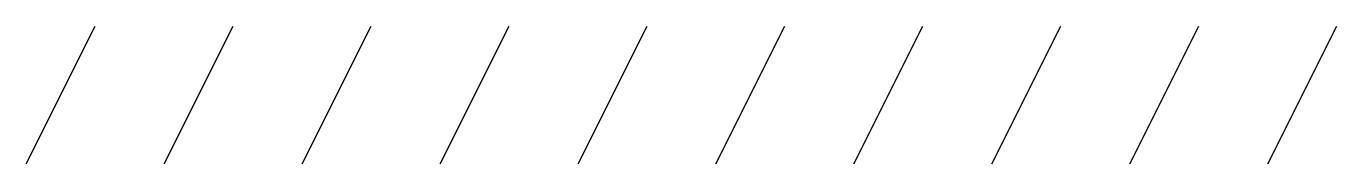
# Model space of a CAD drawing. Header units: millimetres. Extents: x 0 to 95, y 10 to 20.
import ezdxf

# ---------------------------------------------------------------- set-up
doc = ezdxf.new("R2010")
doc.units = ezdxf.units.MM
doc.header["$MEASUREMENT"] = 0
doc.layers.get('0').update_dxf_attribs({"lineweight": 25, "true_color": 0xffffff})

msp = doc.modelspace()

# ---------------------------------------------------------------- linework, layer by layer
for p, q in [((0, 10), (5, 20)), ((10, 10), (15, 20)), ((20, 10), (25, 20)), ((30, 10), (35, 20)), ((40, 10), (45, 20)), ((50, 10), (55, 20)), ((60, 10), (65, 20)), ((70, 10), (75, 20)), ((80, 10), (85, 20)), ((90, 10), (95, 20))]:
    msp.add_line(p, q)

doc.saveas('drawing.dxf')
